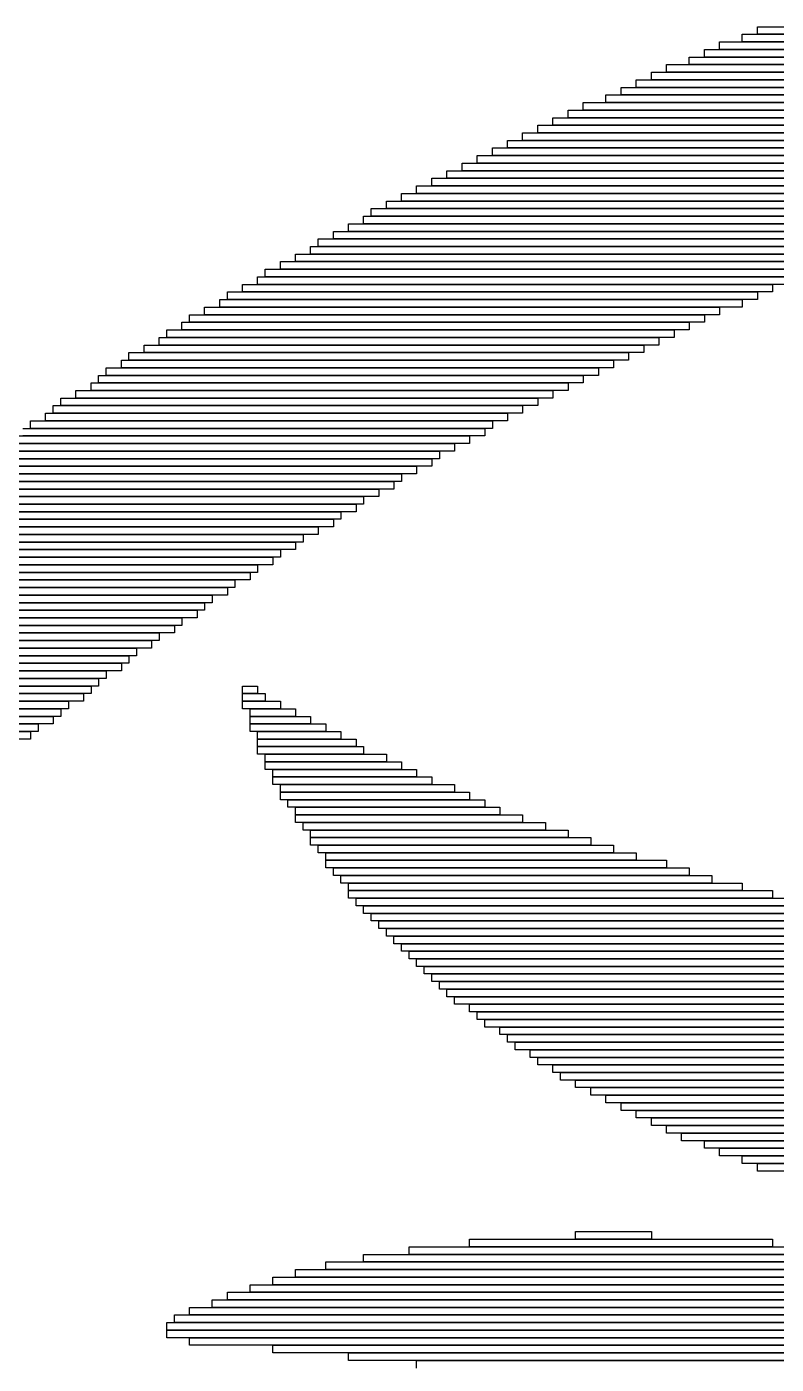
# Model space of a CAD drawing. Extents: x 24 to 1007, y 0 to 1020.
# Drawn here: x 245.5 to 344.5, y 809.5 to 986 of the extents above; entities that cross this region are included whole.
import ezdxf

# ---------------------------------------------------------------- set-up
doc = ezdxf.new("R2010")
doc.units = 0

msp = doc.modelspace()

# ---------------------------------------------------------------- linework, layer by layer
for p, q in [((340, 985), (417, 985)), ((340, 984), (340, 985)), ((342, 986), (417, 986)), ((342, 985), (342, 986)), ((417, 985), (342, 985)), ((337, 984), (417, 984)), ((337, 983), (337, 984)), ((417, 984), (340, 984)), ((333, 982), (417, 982)), ((333, 981), (333, 982)), ((335, 983), (417, 983)), ((335, 982), (335, 983)), ((417, 982), (335, 982)), ((417, 983), (337, 983)), ((328, 980), (417, 980)), ((328, 979), (328, 980)), ((330, 981), (417, 981)), ((330, 980), (330, 981)), ((417, 980), (330, 980)), ((417, 981), (333, 981)), ((324, 978), (417, 978)), ((324, 977), (324, 978)), ((326, 979), (417, 979)), ((326, 978), (326, 979)), ((417, 978), (326, 978)), ((417, 979), (328, 979)), ((322, 977), (417, 977)), ((322, 976), (322, 977)), ((417, 977), (324, 977)), ((317, 975), (417, 975)), ((317, 974), (317, 975)), ((319, 976), (417, 976)), ((319, 975), (319, 976)), ((417, 975), (319, 975)), ((417, 976), (322, 976)), ((313, 973), (417, 973)), ((313, 972), (313, 973)), ((315, 974), (417, 974)), ((315, 973), (315, 974)), ((417, 973), (315, 973)), ((417, 974), (317, 974)), ((309, 971), (398, 971)), ((309, 970), (309, 971)), ((311, 972), (402, 972)), ((311, 971), (311, 972)), ((402, 971), (311, 971)), ((417, 972), (313, 972)), ((305, 969), (391, 969)), ((305, 968), (305, 969)), ((307, 970), (394, 970)), ((307, 969), (307, 970)), ((394, 969), (307, 969)), ((398, 970), (309, 970)), ((303, 968), (388, 968)), ((303, 967), (303, 968)), ((391, 968), (305, 968)), ((299, 966), (381, 966)), ((299, 965), (299, 966)), ((301, 967), (384, 967)), ((301, 966), (301, 967)), ((384, 966), (301, 966)), ((388, 967), (303, 967)), ((295, 964), (375, 964)), ((295, 963), (295, 964)), ((297, 965), (378, 965)), ((297, 964), (297, 965)), ((378, 964), (297, 964)), ((381, 965), (299, 965)), ((291, 962), (370, 962)), ((291, 961), (291, 962)), ((293, 963), (372, 963)), ((293, 962), (293, 963)), ((372, 962), (293, 962)), ((375, 963), (295, 963)), ((290, 961), (367, 961)), ((290, 960), (290, 961)), ((370, 961), (291, 961)), ((286, 959), (361, 959)), ((286, 958), (286, 959)), ((288, 960), (364, 960)), ((288, 959), (288, 960)), ((364, 959), (288, 959)), ((367, 960), (290, 960)), ((283, 957), (356, 957)), ((283, 956), (283, 957)), ((284, 958), (358, 958)), ((284, 957), (284, 958)), ((358, 957), (284, 957)), ((361, 958), (286, 958)), ((279, 955), (351, 955)), ((279, 954), (279, 955)), ((281, 956), (354, 956)), ((281, 955), (281, 956)), ((354, 955), (281, 955)), ((356, 956), (283, 956)), ((277, 954), (349, 954)), ((277, 953), (277, 954)), ((351, 954), (279, 954)), ((274, 952), (344, 952)), ((274, 951), (274, 952)), ((276, 953), (346, 953)), ((276, 952), (276, 953)), ((346, 952), (276, 952)), ((349, 953), (277, 953)), ((344, 952), (344, 951)), ((271, 950), (340, 950)), ((271, 949), (271, 950)), ((272, 951), (342, 951)), ((272, 950), (272, 951)), ((342, 950), (272, 950)), ((344, 951), (274, 951)), ((340, 950), (340, 949)), ((342, 951), (342, 950)), ((267, 948), (335, 948)), ((267, 947), (267, 948)), ((269, 949), (337, 949)), ((269, 948), (269, 949)), ((337, 948), (269, 948)), ((340, 949), (271, 949)), ((335, 948), (335, 947)), ((337, 949), (337, 948)), ((266, 947), (333, 947)), ((266, 946), (266, 947)), ((335, 947), (267, 947)), ((333, 947), (333, 946)), ((263, 945), (329, 945)), ((263, 944), (263, 945)), ((264, 946), (331, 946)), ((264, 945), (264, 946)), ((331, 945), (264, 945)), ((333, 946), (266, 946)), ((329, 945), (329, 944)), ((331, 946), (331, 945)), ((259, 943), (325, 943)), ((259, 942), (259, 943)), ((261, 944), (327, 944)), ((261, 943), (261, 944)), ((327, 943), (261, 943)), ((329, 944), (263, 944)), ((325, 943), (325, 942)), ((327, 944), (327, 943)), ((256, 941), (321, 941)), ((256, 940), (256, 941)), ((258, 942), (323, 942)), ((258, 941), (258, 942)), ((323, 941), (258, 941)), ((325, 942), (259, 942)), ((321, 941), (321, 940)), ((323, 942), (323, 941)), ((254, 939), (317, 939)), ((254, 938), (254, 939)), ((255, 940), (319, 940)), ((255, 939), (255, 940)), ((319, 939), (255, 939)), ((321, 940), (256, 940)), ((317, 939), (317, 938)), ((319, 940), (319, 939)), ((252, 938), (315, 938)), ((252, 937), (252, 938)), ((317, 938), (254, 938)), ((315, 938), (315, 937)), ((249, 936), (311, 936)), ((249, 935), (249, 936)), ((250, 937), (313, 937)), ((250, 936), (250, 937)), ((313, 936), (250, 936)), ((315, 937), (252, 937)), ((311, 936), (311, 935)), ((313, 937), (313, 936)), ((246, 934), (307, 934)), ((246, 933), (246, 934)), ((248, 935), (309, 935)), ((248, 934), (248, 935)), ((309, 934), (248, 934)), ((311, 935), (249, 935)), ((307, 934), (307, 933)), ((309, 935), (309, 934)), ((243, 932), (304, 932)), ((245, 933), (306, 933)), ((306, 932), (245, 932)), ((307, 933), (246, 933)), ((304, 932), (304, 931)), ((306, 933), (306, 932)), ((242, 931), (302, 931)), ((304, 931), (243, 931)), ((302, 931), (302, 930)), ((239, 929), (299, 929)), ((240, 930), (300, 930)), ((300, 929), (240, 929)), ((302, 930), (242, 930)), ((299, 929), (299, 928)), ((300, 930), (300, 929)), ((236, 927), (295, 927)), ((238, 928), (297, 928)), ((297, 927), (238, 927)), ((299, 928), (239, 928)), ((295, 927), (295, 926)), ((297, 928), (297, 927)), ((234, 925), (292, 925)), ((235, 926), (294, 926)), ((294, 925), (235, 925)), ((295, 926), (236, 926)), ((292, 925), (292, 924)), ((294, 926), (294, 925)), ((232, 924), (290, 924)), ((292, 924), (234, 924)), ((290, 924), (290, 923)), ((230, 922), (287, 922)), ((231, 923), (289, 923)), ((289, 922), (231, 922)), ((290, 923), (232, 923)), ((287, 922), (287, 921)), ((289, 923), (289, 922)), ((227, 920), (284, 920)), ((228, 921), (286, 921)), ((286, 920), (228, 920)), ((287, 921), (230, 921)), ((284, 920), (284, 919)), ((286, 921), (286, 920)), ((224, 918), (281, 918)), ((226, 919), (282, 919)), ((282, 918), (226, 918)), ((284, 919), (227, 919)), ((281, 918), (281, 917)), ((282, 919), (282, 918)), ((223, 917), (279, 917)), ((281, 917), (224, 917)), ((279, 917), (279, 916)), ((221, 915), (276, 915)), ((222, 916), (278, 916)), ((278, 915), (222, 915)), ((279, 916), (223, 916)), ((276, 915), (276, 914)), ((278, 916), (278, 915)), ((218, 913), (273, 913)), ((219, 914), (275, 914)), ((275, 913), (219, 913)), ((276, 914), (221, 914)), ((273, 913), (273, 912)), ((275, 914), (275, 913)), ((216, 911), (270, 911)), ((217, 912), (272, 912)), ((272, 911), (217, 911)), ((273, 912), (218, 912)), ((270, 911), (270, 910)), ((272, 912), (272, 911)), ((213, 909), (268, 909)), ((214, 910), (269, 910)), ((269, 909), (214, 909)), ((270, 910), (216, 910)), ((268, 909), (268, 908)), ((269, 910), (269, 909)), ((212, 908), (266, 908)), ((268, 908), (213, 908)), ((266, 908), (266, 907)), ((210, 906), (263, 906)), ((211, 907), (265, 907)), ((265, 906), (211, 906)), ((266, 907), (212, 907)), ((263, 906), (263, 905)), ((265, 907), (265, 906)), ((207, 904), (260, 904)), ((209, 905), (262, 905)), ((262, 904), (209, 904)), ((263, 905), (210, 905)), ((260, 904), (260, 903)), ((262, 905), (262, 904)), ((205, 902), (258, 902)), ((206, 903), (259, 903)), ((259, 902), (206, 902)), ((260, 903), (207, 903)), ((258, 902), (258, 901)), ((259, 903), (259, 902)), ((204, 901), (256, 901)), ((258, 901), (205, 901)), ((256, 901), (256, 900)), ((202, 899), (254, 899)), ((203, 900), (255, 900)), ((255, 899), (203, 899)), ((256, 900), (204, 900)), ((254, 899), (254, 898)), ((255, 900), (255, 899)), ((274, 899), (276, 899)), ((274, 898), (274, 899)), ((276, 899), (276, 898)), ((199, 897), (251, 897)), ((200, 898), (253, 898)), ((253, 897), (200, 897)), ((254, 898), (202, 898)), ((251, 897), (251, 896)), ((253, 898), (253, 897)), ((276, 898), (274, 898)), ((274, 898), (277, 898)), ((274, 897), (274, 898)), ((277, 897), (274, 897)), ((274, 897), (279, 897)), ((274, 896), (274, 897)), ((277, 898), (277, 897)), ((279, 897), (279, 896)), ((197, 895), (249, 895)), ((198, 896), (250, 896)), ((250, 895), (198, 895)), ((251, 896), (199, 896)), ((249, 895), (249, 894)), ((250, 896), (250, 895)), ((279, 896), (274, 896)), ((275, 896), (281, 896)), ((275, 895), (275, 896)), ((281, 895), (275, 895)), ((275, 895), (283, 895)), ((275, 894), (275, 895)), ((281, 896), (281, 895)), ((283, 895), (283, 894)), ((196, 894), (247, 894)), ((249, 894), (197, 894)), ((247, 894), (247, 893)), ((283, 894), (275, 894)), ((275, 894), (285, 894)), ((275, 893), (275, 894)), ((285, 894), (285, 893)), ((195, 893), (246, 893)), ((246, 892), (195, 892)), ((247, 893), (196, 893)), ((246, 893), (246, 892)), ((285, 893), (275, 893)), ((276, 893), (287, 893)), ((276, 892), (276, 893)), ((287, 892), (276, 892)), ((276, 892), (289, 892)), ((276, 891), (276, 892)), ((287, 893), (287, 892)), ((289, 892), (289, 891)), ((289, 891), (276, 891)), ((276, 891), (290, 891)), ((276, 890), (276, 891)), ((290, 890), (276, 890)), ((277, 890), (293, 890)), ((277, 889), (277, 890)), ((290, 891), (290, 890)), ((293, 890), (293, 889)), ((293, 889), (277, 889)), ((277, 889), (295, 889)), ((277, 888), (277, 889)), ((295, 888), (277, 888)), ((278, 888), (297, 888)), ((278, 887), (278, 888)), ((295, 889), (295, 888)), ((297, 888), (297, 887)), ((297, 887), (278, 887)), ((278, 887), (299, 887)), ((278, 886), (278, 887)), ((299, 887), (299, 886)), ((299, 886), (278, 886)), ((279, 886), (302, 886)), ((279, 885), (279, 886)), ((302, 885), (279, 885)), ((279, 885), (304, 885)), ((279, 884), (279, 885)), ((302, 886), (302, 885)), ((304, 885), (304, 884)), ((304, 884), (279, 884)), ((280, 884), (306, 884)), ((280, 883), (280, 884)), ((306, 883), (280, 883)), ((281, 883), (308, 883)), ((281, 882), (281, 883)), ((306, 884), (306, 883)), ((308, 883), (308, 882)), ((308, 882), (281, 882)), ((281, 882), (311, 882)), ((281, 881), (281, 882)), ((311, 881), (281, 881)), ((282, 881), (314, 881)), ((282, 880), (282, 881)), ((311, 882), (311, 881)), ((314, 881), (314, 880)), ((314, 880), (282, 880)), ((283, 880), (317, 880)), ((283, 879), (283, 880)), ((317, 879), (283, 879)), ((283, 879), (320, 879)), ((283, 878), (283, 879)), ((317, 880), (317, 879)), ((320, 879), (320, 878)), ((320, 878), (283, 878)), ((284, 878), (323, 878)), ((284, 877), (284, 878)), ((323, 878), (323, 877)), ((323, 877), (284, 877)), ((285, 877), (326, 877)), ((285, 876), (285, 877)), ((326, 876), (285, 876)), ((285, 876), (330, 876)), ((285, 875), (285, 876)), ((326, 877), (326, 876)), ((330, 876), (330, 875)), ((330, 875), (285, 875)), ((286, 875), (333, 875)), ((286, 874), (286, 875)), ((333, 874), (286, 874)), ((287, 874), (336, 874)), ((287, 873), (287, 874)), ((333, 875), (333, 874)), ((336, 874), (336, 873)), ((336, 873), (287, 873)), ((288, 873), (340, 873)), ((288, 872), (288, 873)), ((340, 872), (288, 872)), ((288, 872), (344, 872)), ((288, 871), (288, 872)), ((340, 873), (340, 872)), ((344, 872), (344, 871)), ((344, 871), (288, 871)), ((289, 871), (349, 871)), ((289, 870), (289, 871)), ((349, 870), (289, 870)), ((290, 870), (354, 870)), ((290, 869), (290, 870)), ((354, 869), (290, 869)), ((291, 869), (359, 869)), ((291, 868), (291, 869)), ((359, 868), (291, 868)), ((292, 868), (364, 868)), ((292, 867), (292, 868)), ((364, 867), (292, 867)), ((293, 867), (371, 867)), ((293, 866), (293, 867)), ((371, 866), (293, 866)), ((294, 866), (378, 866)), ((294, 865), (294, 866)), ((378, 865), (294, 865)), ((295, 865), (386, 865)), ((295, 864), (295, 865)), ((386, 864), (295, 864)), ((296, 864), (397, 864)), ((296, 863), (296, 864)), ((397, 863), (296, 863)), ((297, 863), (406, 863)), ((297, 862), (297, 863)), ((406, 862), (297, 862)), ((298, 862), (415, 862)), ((298, 861), (298, 862)), ((415, 861), (298, 861)), ((299, 861), (422, 861)), ((299, 860), (299, 861)), ((422, 860), (299, 860)), ((300, 860), (428, 860)), ((300, 859), (300, 860)), ((428, 859), (300, 859)), ((301, 859), (434, 859)), ((301, 858), (301, 859)), ((434, 858), (301, 858)), ((302, 858), (438, 858)), ((302, 857), (302, 858)), ((438, 857), (302, 857)), ((304, 857), (442, 857)), ((304, 856), (304, 857)), ((442, 856), (304, 856)), ((305, 856), (469, 856)), ((305, 855), (305, 856)), ((469, 855), (305, 855)), ((306, 855), (470, 855)), ((306, 854), (306, 855)), ((470, 854), (306, 854)), ((308, 854), (470, 854)), ((308, 853), (308, 854)), ((470, 853), (308, 853)), ((309, 853), (388, 853)), ((309, 852), (309, 853)), ((388, 852), (309, 852)), ((310, 852), (377, 852)), ((310, 851), (310, 852)), ((377, 851), (310, 851)), ((312, 851), (372, 851)), ((312, 850), (312, 851)), ((372, 850), (312, 850)), ((313, 850), (368, 850)), ((313, 849), (313, 850)), ((368, 849), (313, 849)), ((315, 849), (363, 849)), ((315, 848), (315, 849)), ((363, 848), (315, 848)), ((316, 848), (368, 848)), ((316, 847), (316, 848)), ((368, 847), (316, 847)), ((318, 847), (374, 847)), ((318, 846), (318, 847)), ((374, 846), (318, 846)), ((320, 846), (379, 846)), ((320, 845), (320, 846)), ((379, 845), (320, 845)), ((322, 845), (384, 845)), ((322, 844), (322, 845)), ((384, 844), (322, 844)), ((324, 844), (388, 844)), ((324, 843), (324, 844)), ((388, 843), (324, 843)), ((326, 843), (392, 843)), ((326, 842), (326, 843)), ((392, 842), (326, 842)), ((328, 842), (396, 842)), ((328, 841), (328, 842)), ((396, 841), (328, 841)), ((330, 841), (400, 841)), ((330, 840), (330, 841)), ((400, 840), (330, 840)), ((332, 840), (403, 840)), ((332, 839), (332, 840)), ((403, 839), (332, 839)), ((335, 839), (406, 839)), ((335, 838), (335, 839)), ((406, 838), (335, 838)), ((337, 838), (409, 838)), ((337, 837), (337, 838)), ((409, 837), (337, 837)), ((340, 837), (412, 837)), ((340, 836), (340, 837)), ((412, 836), (340, 836)), ((342, 836), (415, 836)), ((342, 835), (342, 836)), ((415, 835), (342, 835)), ((318, 827), (328, 827)), ((318, 826), (318, 827)), ((328, 827), (328, 826)), ((296, 825), (352, 825)), ((296, 824), (296, 825)), ((304, 826), (344, 826)), ((304, 825), (304, 826)), ((344, 825), (304, 825)), ((328, 826), (318, 826)), ((344, 826), (344, 825)), ((285, 823), (365, 823)), ((285, 822), (285, 823)), ((290, 824), (359, 824)), ((290, 823), (290, 824)), ((359, 823), (290, 823)), ((352, 824), (296, 824)), ((278, 821), (375, 821)), ((278, 820), (278, 821)), ((281, 822), (371, 822)), ((281, 821), (281, 822)), ((371, 821), (281, 821)), ((365, 822), (285, 822)), ((272, 819), (384, 819)), ((272, 818), (272, 819)), ((275, 820), (379, 820)), ((275, 819), (275, 820)), ((379, 819), (275, 819)), ((375, 820), (278, 820)), ((270, 818), (388, 818)), ((270, 817), (270, 818)), ((384, 818), (272, 818)), ((265, 816), (396, 816)), ((265, 815), (265, 816)), ((267, 817), (392, 817)), ((267, 816), (267, 817)), ((392, 816), (267, 816)), ((388, 817), (270, 817)), ((264, 815), (400, 815)), ((264, 814), (264, 815)), ((400, 814), (264, 814)), ((264, 814), (403, 814)), ((264, 813), (264, 814)), ((396, 815), (265, 815)), ((403, 813), (264, 813)), ((267, 813), (407, 813)), ((267, 812), (267, 813)), ((407, 812), (267, 812)), ((278, 812), (458, 812)), ((278, 811), (278, 812)), ((458, 811), (278, 811)), ((288, 811), (460, 811)), ((288, 810), (288, 811)), ((460, 810), (288, 810)), ((297, 810), (461, 810)), ((297, 809), (297, 810))]:
    msp.add_line(p, q)

doc.saveas('drawing.dxf')
